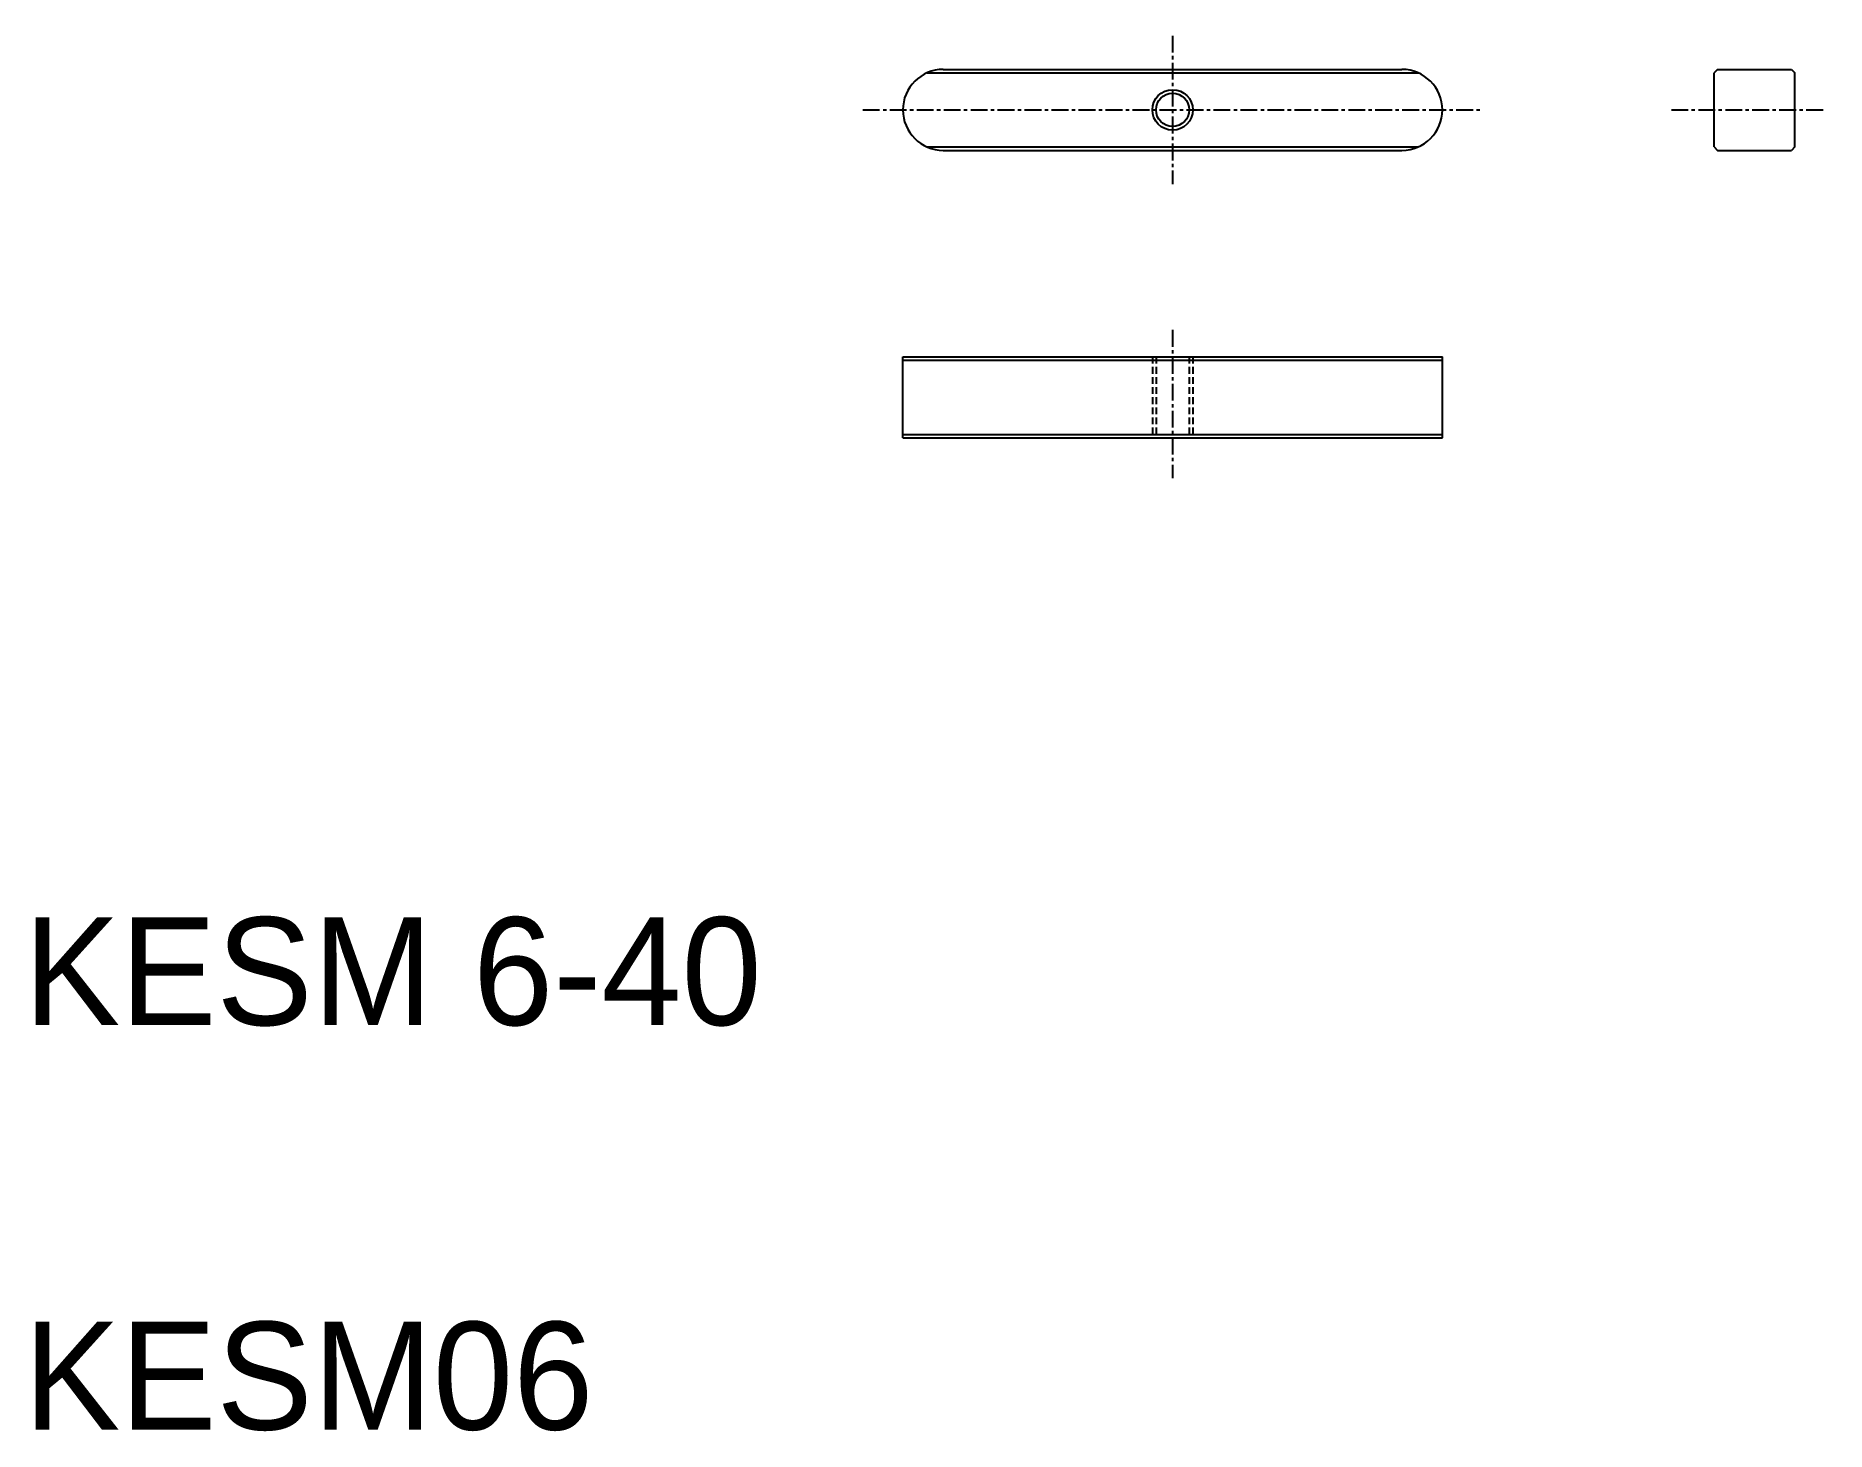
# Model space of a CAD drawing. Extents: x 21 to 154, y 20 to 123.
import ezdxf

# ---------------------------------------------------------------- set-up
doc = ezdxf.new("R2010")
doc.units = 0
doc.linetypes.add('CENTER', pattern=[2, 1.25, -0.25, 0.25, -0.25])
doc.linetypes.add('DASHED', pattern=[0.75, 0.5, -0.25])
doc.layers.get('0').update_dxf_attribs({"linetype": 'CONTINUOUS'})
doc.layers.add('CENTER', color=1, linetype='CENTER')

msp = doc.modelspace()

# ---------------------------------------------------------------- linework, layer by layer
at = {"color": 7, "linetype": 'CONTINUOUS'}
for p, q in [((88.16, 120.87), (122.16, 120.87)), ((145.55, 120.87), (145.3, 120.62)), ((145.55, 120.87), (151.05, 120.87)), ((151.05, 120.87), (151.3, 120.62)), ((145.3, 115.12), (145.3, 120.62)), ((151.3, 115.12), (151.3, 120.62)), ((88.16, 114.87), (122.16, 114.87)), ((145.3, 115.12), (145.55, 114.87)), ((145.55, 114.87), (151.05, 114.87)), ((151.3, 115.12), (151.05, 114.87)), ((85.16, 99.56), (125.16, 99.56)), ((85.16, 93.56), (85.16, 99.56)), ((125.16, 93.56), (125.16, 99.56)), ((85.16, 93.56), (125.16, 93.56)), ((95.16, 93.56), (95.16, 93.56))]:
    msp.add_line(p, q, dxfattribs=at)
at = {"color": 3, "linetype": 'CONTINUOUS'}
for p, q in [((86.96, 120.62), (123.36, 120.62)), ((86.96, 115.12), (123.36, 115.12)), ((85.16, 99.31), (125.16, 99.31)), ((85.16, 93.81), (125.16, 93.81))]:
    msp.add_line(p, q, dxfattribs=at)
at = {"color": 3, "linetype": 'DASHED'}
for p, q in [((103.66, 99.56), (103.66, 93.56)), ((103.93, 99.56), (103.93, 93.56)), ((106.39, 99.56), (106.39, 93.56)), ((106.66, 99.56), (106.66, 93.56))]:
    msp.add_line(p, q, dxfattribs=at)
at = {"color": 3, "linetype": 'CONTINUOUS'}
msp.add_circle((105.16, 117.87), 1.5, dxfattribs=at)
at = {"color": 7, "linetype": 'CONTINUOUS'}
msp.add_circle((105.16, 117.87), 1.23, dxfattribs=at)
for centre, start, end in [((88.16, 117.87), 90, 270), ((122.16, 117.87), 270, 90)]:
    msp.add_arc(centre, 3, start, end, dxfattribs=at)
at = {"layer": 'CENTER', "color": 1, "linetype": 'CENTER'}
for p, q in [((105.16, 123.37), (105.16, 112.37)), ((82.19, 117.87), (128.16, 117.87)), ((142.14, 117.87), (153.62, 117.87)), ((105.16, 101.56), (105.16, 90.56))]:
    msp.add_line(p, q, dxfattribs=at)

# ---------------------------------------------------------------- texts
at = {"color": 7, "linetype": 'CONTINUOUS'}
for s, p in [('KESM 6-40', (20, 50)), ('KESM06', (20, 20))]:
    msp.add_text(s, height=8, dxfattribs=at).set_placement(p)

doc.saveas('drawing.dxf')
